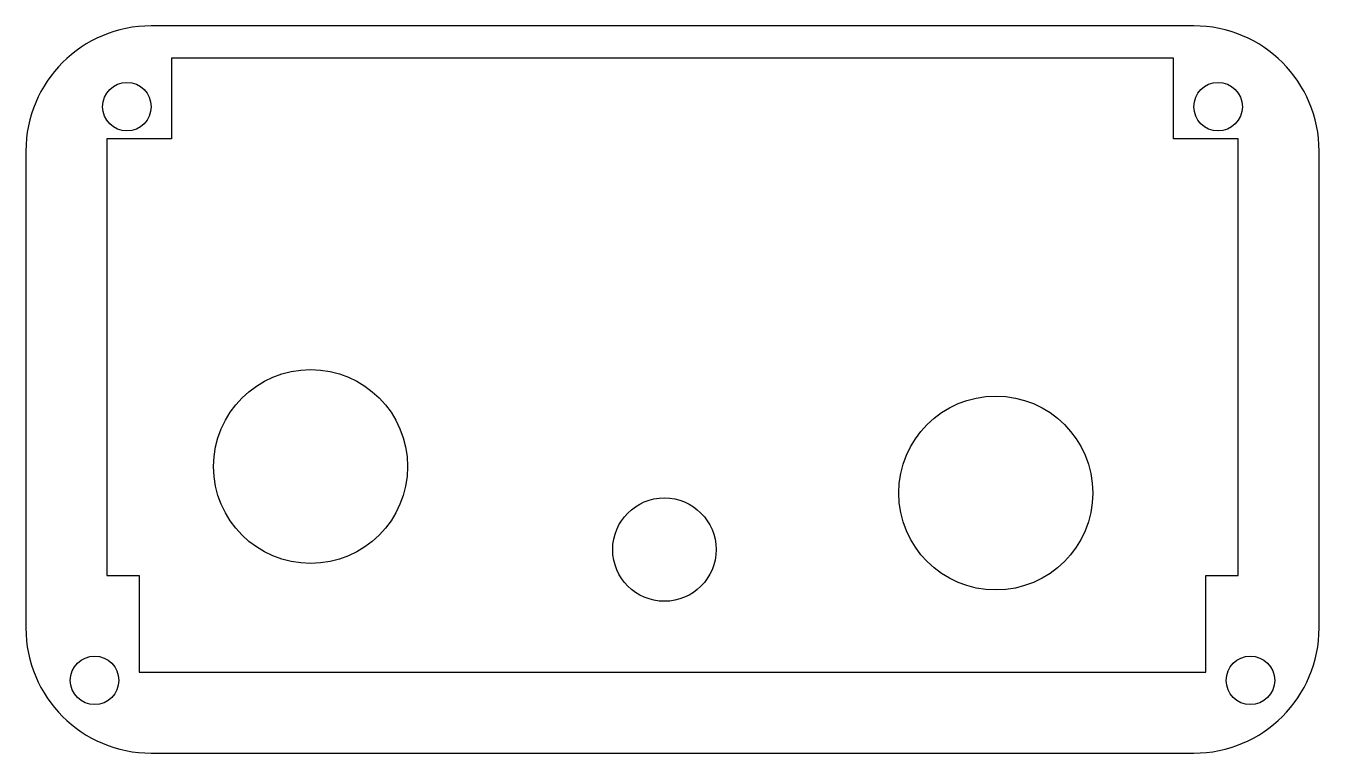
# Model space of a CAD drawing. Header units: millimetres. Extents: x 0 to 80, y 0 to 45.
import ezdxf

# ---------------------------------------------------------------- set-up
doc = ezdxf.new("R2010")
doc.units = ezdxf.units.MM
doc.layers.add('Sketch003', color=7, linetype='CONTINUOUS')

msp = doc.modelspace()

# ---------------------------------------------------------------- linework, layer by layer
at = {"layer": 'Sketch003'}
for p, q in [((72.25, 45), (7.75, 45)), ((71, 43), (9, 43)), ((9, 43), (9, 38)), ((71, 38), (71, 43)), ((9, 38), (5, 38)), ((5, 38), (5, 11)), ((75, 38), (71, 38)), ((75, 11), (75, 38)), ((0, 37.25), (0, 7.75)), ((80, 7.75), (80, 37.25)), ((5, 11), (7, 11)), ((7, 11), (7, 5)), ((73, 5), (73, 11)), ((73, 11), (75, 11)), ((7, 5), (73, 5)), ((7.75, 0), (72.25, 0))]:
    msp.add_line(p, q, dxfattribs=at)
for centre, radius in [((6.25, 40), 1.5), ((73.75, 40), 1.5), ((17.615, 17.735), 6), ((60, 16.095), 6), ((39.5, 12.595), 3.2), ((4.25, 4.5), 1.5), ((75.75, 4.5), 1.5)]:
    msp.add_circle(centre, radius, dxfattribs=at)
for centre, start, end in [((7.75, 37.25), 90, 180), ((72.25, 37.25), 0, 90), ((7.75, 7.75), -180, -90), ((72.25, 7.75), -90, 0)]:
    msp.add_arc(centre, 7.75, start, end, dxfattribs=at)

doc.saveas('drawing.dxf')
